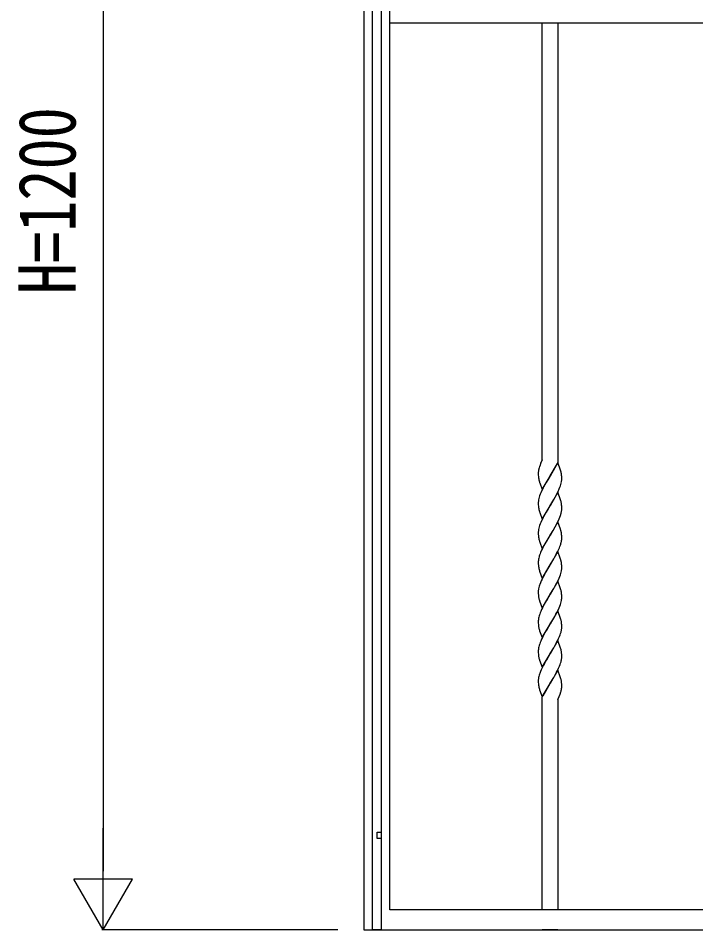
# Model space of a CAD drawing. Units: millimetres, scale not verified. Extents: x -4205 to 4205, y -2970 to 2970.
# Drawn here: x -3420 to -2900, y -1725 to -1025 of the extents above; entities that cross this region are included whole.
import ezdxf
from ezdxf.enums import TextEntityAlignment as Align

# ---------------------------------------------------------------- set-up
doc = ezdxf.new("R2010")
doc.units = ezdxf.units.MM
doc.header["$LTSCALE"] = 10
doc.layers.add('0-3_YKK_A1', color=4, linetype='Continuous')
doc.layers.add('0-4_YKK_D', color=6, linetype='Continuous')
doc.styles.add('ＭＳ ゴシック', font='')
doc.styles.get('ＭＳ ゴシック').set_extended_font_data('MS Gothic')

msp = doc.modelspace()

# ---------------------------------------------------------------- linework, layer by layer
at = {"layer": '0-3_YKK_A1'}
for p, q in [((-3154.99, -795.17), (-3154.99, -1725)), ((-3134.99, -1709.74), (-3134.99, -794.26)), ((-3141.64, -802.69), (-3141.64, -1725)), ((-3148.24, -1725), (-3148.24, -811.29)), ((-3134.99, -1028.59), (-2443.2, -1028.59)), ((-3018.07, -1364.25), (-3018.07, -1028.59)), ((-3006.07, -1028.59), (-3006.07, -1366.14)), ((-3018.07, -1364.22), (-3019.26, -1367.01)), ((-3020.65, -1371.06), (-3020.76, -1371.54)), ((-3020.05, -1369.08), (-3020.14, -1369.33)), ((-3020.01, -1368.95), (-3020.05, -1369.08)), ((-3019.73, -1368.18), (-3020.01, -1368.95)), ((-3019.26, -1367.01), (-3019.73, -1368.18)), ((-3018.98, -1366.35), (-3019.09, -1366.62)), ((-3006, -1366.34), (-3012.07, -1376.62)), ((-3012, -1376.51), (-3006.45, -1366.88)), ((-3003.94, -1372.13), (-3006, -1366.34)), ((-3021.07, -1373.98), (-3021.07, -1374.09)), ((-3021.07, -1374.09), (-3021.07, -1374.62)), ((-3021.07, -1374.62), (-3021.04, -1375.85)), ((-3021.04, -1375.85), (-3020.98, -1376.93)), ((-3020.98, -1376.93), (-3020.88, -1377.91)), ((-3018.14, -1386.92), (-3012.07, -1376.62)), ((-3012.21, -1376.85), (-3013.83, -1379.49)), ((-3012.07, -1376.62), (-3012.21, -1376.85)), ((-3012.07, -1376.62), (-3012, -1376.51)), ((-3003.75, -1372.78), (-3003.94, -1372.13)), ((-3003.16, -1376.31), (-3003.25, -1375.33)), ((-3003.12, -1376.95), (-3003.16, -1376.31)), ((-3003.09, -1377.64), (-3003.12, -1376.95)), ((-3003.07, -1378.63), (-3003.09, -1377.64)), ((-3003.07, -1379.16), (-3003.07, -1378.63)), ((-3020.25, -1380.96), (-3020.09, -1381.45)), ((-3020.09, -1381.45), (-3019.98, -1381.79)), ((-3019.98, -1381.79), (-3018.14, -1386.92)), ((-3016.96, -1384.98), (-3017.68, -1386.37)), ((-3015.29, -1381.95), (-3016.96, -1384.98)), ((-3015.1, -1381.63), (-3015.29, -1381.95)), ((-3013.83, -1379.49), (-3015.1, -1381.63)), ((-3004.98, -1386.49), (-3004.42, -1385.1)), ((-3004.42, -1385.1), (-3004.06, -1384.09)), ((-3004.06, -1384.09), (-3003.74, -1383.09)), ((-3003.74, -1383.09), (-3003.47, -1382.12)), ((-3003.47, -1382.12), (-3003.27, -1381.19)), ((-3003.14, -1380.29), (-3003.08, -1379.72)), ((-3003.08, -1379.72), (-3003.07, -1379.16)), ((-3020.08, -1391.92), (-3020.4, -1392.92)), ((-3019.58, -1390.56), (-3020.08, -1391.92)), ((-3019.15, -1389.52), (-3019.58, -1390.56)), ((-3018.53, -1388.12), (-3019.15, -1389.52)), ((-3017.68, -1386.37), (-3018.53, -1388.12)), ((-3006, -1389.09), (-3012.07, -1399.38)), ((-3009.22, -1394.69), (-3008.1, -1392.73)), ((-3008.1, -1392.73), (-3006.81, -1390.33)), ((-3006.81, -1390.33), (-3005.94, -1388.59)), ((-3003.94, -1394.88), (-3006, -1389.09)), ((-3005.94, -1388.59), (-3004.98, -1386.49)), ((-3021.06, -1396.57), (-3021.07, -1396.85)), ((-3021.07, -1396.85), (-3021.07, -1397.38)), ((-3021.07, -1397.38), (-3021.04, -1398.6)), ((-3021.04, -1398.6), (-3020.98, -1399.69)), ((-3020.98, -1399.69), (-3020.88, -1400.67)), ((-3020.66, -1393.88), (-3020.86, -1394.82)), ((-3020.4, -1392.92), (-3020.66, -1393.88)), ((-3018.14, -1409.67), (-3012.07, -1399.38)), ((-3012.21, -1399.61), (-3013.83, -1402.24)), ((-3012.07, -1399.38), (-3012.21, -1399.61)), ((-3012.07, -1399.38), (-3011.93, -1399.15)), ((-3011.93, -1399.15), (-3010.66, -1397.09)), ((-3010.66, -1397.09), (-3009.22, -1394.69)), ((-3003.75, -1395.54), (-3003.94, -1394.88)), ((-3003.16, -1399.07), (-3003.25, -1398.09)), ((-3003.12, -1399.71), (-3003.16, -1399.07)), ((-3003.09, -1400.39), (-3003.12, -1399.71)), ((-3020.25, -1403.71), (-3020.09, -1404.21)), ((-3020.09, -1404.21), (-3019.93, -1404.72)), ((-3019.93, -1404.72), (-3018.14, -1409.67)), ((-3015.29, -1404.71), (-3016.96, -1407.73)), ((-3015.1, -1404.39), (-3015.29, -1404.71)), ((-3013.83, -1402.24), (-3015.1, -1404.39)), ((-3003.64, -1405.52), (-3003.4, -1404.57)), ((-3003.07, -1401.38), (-3003.09, -1400.39)), ((-3003.07, -1401.92), (-3003.07, -1401.38)), ((-3019.58, -1413.32), (-3020.08, -1414.68)), ((-3019.15, -1412.28), (-3019.58, -1413.32)), ((-3018.53, -1410.88), (-3019.15, -1412.28)), ((-3017.68, -1409.12), (-3018.53, -1410.88)), ((-3016.96, -1407.73), (-3017.68, -1409.12)), ((-3006, -1411.85), (-3012.07, -1422.14)), ((-3007.91, -1415.16), (-3006.81, -1413.1)), ((-3006.81, -1413.1), (-3005.94, -1411.35)), ((-3004.05, -1417.31), (-3006, -1411.85)), ((-3005.94, -1411.35), (-3005.13, -1409.59)), ((-3005.13, -1409.59), (-3004.56, -1408.21)), ((-3004.56, -1408.21), (-3004.06, -1406.85)), ((-3021.06, -1419.33), (-3021.07, -1419.6)), ((-3021.07, -1419.6), (-3021.07, -1420.14)), ((-3021.07, -1420.14), (-3021.04, -1421.36)), ((-3020.66, -1416.64), (-3020.86, -1417.58)), ((-3020.4, -1415.67), (-3020.66, -1416.64)), ((-3020.08, -1414.68), (-3020.4, -1415.67)), ((-3011.93, -1421.91), (-3009.77, -1418.39)), ((-3009.77, -1418.39), (-3008.48, -1416.16)), ((-3008.48, -1416.16), (-3007.91, -1415.16)), ((-3003.94, -1417.64), (-3004.05, -1417.31)), ((-3021.04, -1421.36), (-3020.98, -1422.45)), ((-3020.98, -1422.45), (-3020.88, -1423.43)), ((-3020.25, -1426.47), (-3020.09, -1426.97)), ((-3020.09, -1426.97), (-3019.93, -1427.48)), ((-3019.93, -1427.48), (-3018.14, -1432.43)), ((-3018.14, -1432.43), (-3012.07, -1422.14)), ((-3015.29, -1427.47), (-3016.78, -1430.15)), ((-3014.36, -1425.9), (-3015.29, -1427.47)), ((-3012.21, -1422.37), (-3014.36, -1425.9)), ((-3012.07, -1422.14), (-3012.21, -1422.37)), ((-3012.07, -1422.14), (-3011.93, -1421.91)), ((-3003.64, -1428.28), (-3003.4, -1427.32)), ((-3003.16, -1421.83), (-3003.25, -1420.85)), ((-3003.12, -1422.47), (-3003.16, -1421.83)), ((-3003.09, -1423.15), (-3003.12, -1422.47)), ((-3003.07, -1424.14), (-3003.09, -1423.15)), ((-3003.07, -1424.68), (-3003.07, -1424.14)), ((-3018.53, -1433.64), (-3019.3, -1435.39)), ((-3017.86, -1432.23), (-3018.53, -1433.64)), ((-3016.78, -1430.15), (-3017.86, -1432.23)), ((-3006, -1434.61), (-3012.07, -1444.9)), ((-3006.99, -1436.2), (-3006.28, -1434.81)), ((-3006.28, -1434.81), (-3005.6, -1433.4)), ((-3004.16, -1439.74), (-3006, -1434.61)), ((-3005.6, -1433.4), (-3004.84, -1431.66)), ((-3004.84, -1431.66), (-3004.42, -1430.62)), ((-3004.42, -1430.62), (-3004.06, -1429.6)), ((-3020.74, -1439.72), (-3020.86, -1440.34)), ((-3020.49, -1438.76), (-3020.74, -1439.72)), ((-3019.71, -1436.42), (-3020.08, -1437.44)), ((-3019.3, -1435.39), (-3019.71, -1436.42)), ((-3011.93, -1444.67), (-3009.22, -1440.21)), ((-3009.22, -1440.21), (-3008.1, -1438.25)), ((-3008.1, -1438.25), (-3006.99, -1436.2)), ((-3003.94, -1440.4), (-3004.16, -1439.74)), ((-3021.06, -1442.09), (-3021.07, -1442.37)), ((-3021.07, -1442.37), (-3021.07, -1442.9)), ((-3021.07, -1442.9), (-3021.04, -1444.13)), ((-3021.04, -1444.13), (-3020.98, -1445.21)), ((-3020.98, -1445.21), (-3020.88, -1446.19)), ((-3018.14, -1455.19), (-3012.07, -1444.9)), ((-3012.21, -1445.13), (-3015.29, -1450.23)), ((-3012.07, -1444.9), (-3012.21, -1445.13)), ((-3012.07, -1444.9), (-3011.93, -1444.67)), ((-3003.16, -1444.59), (-3003.25, -1443.61)), ((-3003.12, -1445.23), (-3003.16, -1444.59)), ((-3003.14, -1448.57), (-3003.08, -1447.99)), ((-3003.09, -1445.91), (-3003.12, -1445.23)), ((-3003.07, -1446.9), (-3003.09, -1445.91)), ((-3003.08, -1447.99), (-3003.07, -1447.44)), ((-3003.07, -1447.44), (-3003.07, -1446.9)), ((-3020.25, -1449.23), (-3020.09, -1449.73)), ((-3020.09, -1449.73), (-3018.14, -1455.19)), ((-3018.2, -1455.69), (-3018.85, -1457.1)), ((-3017.15, -1453.6), (-3018.2, -1455.69)), ((-3016.41, -1452.22), (-3017.15, -1453.6)), ((-3015.29, -1450.23), (-3016.41, -1452.22)), ((-3005.94, -1456.87), (-3005.13, -1455.11)), ((-3005.13, -1455.11), (-3004.56, -1453.73)), ((-3004.56, -1453.73), (-3004.06, -1452.36)), ((-3004.06, -1452.36), (-3003.74, -1451.37)), ((-3003.74, -1451.37), (-3003.47, -1450.4)), ((-3003.47, -1450.4), (-3003.27, -1449.47)), ((-3020.66, -1462.16), (-3020.86, -1463.1)), ((-3020.4, -1461.19), (-3020.66, -1462.16)), ((-3019.44, -1458.49), (-3019.96, -1459.86)), ((-3018.85, -1457.1), (-3019.44, -1458.49)), ((-3006, -1457.37), (-3012.07, -1467.66)), ((-3009.22, -1462.97), (-3008.1, -1461.01)), ((-3008.1, -1461.01), (-3006.81, -1458.61)), ((-3006.81, -1458.61), (-3005.94, -1456.87)), ((-3004.16, -1462.5), (-3006, -1457.37)), ((-3003.94, -1463.16), (-3004.16, -1462.5)), ((-3021.06, -1464.85), (-3021.07, -1465.12)), ((-3021.07, -1465.12), (-3021.07, -1465.66)), ((-3021.07, -1465.66), (-3021.04, -1466.88)), ((-3021.04, -1466.88), (-3020.98, -1467.97)), ((-3020.98, -1467.97), (-3020.88, -1468.95)), ((-3018.14, -1477.95), (-3012.07, -1467.66)), ((-3012.21, -1467.89), (-3014.36, -1471.41)), ((-3012.07, -1467.66), (-3012.21, -1467.89)), ((-3012.07, -1467.66), (-3011.93, -1467.43)), ((-3011.93, -1467.43), (-3009.22, -1462.97)), ((-3003.71, -1463.98), (-3003.94, -1463.16)), ((-3003.16, -1467.35), (-3003.25, -1466.37)), ((-3003.12, -1467.99), (-3003.16, -1467.35)), ((-3003.09, -1468.67), (-3003.12, -1467.99)), ((-3003.07, -1469.66), (-3003.09, -1468.67)), ((-3003.07, -1470.2), (-3003.07, -1469.66)), ((-3020.39, -1471.5), (-3020.2, -1472.15)), ((-3020.2, -1472.15), (-3020.09, -1472.49)), ((-3020.09, -1472.49), (-3018.14, -1477.95)), ((-3016.96, -1476.01), (-3017.86, -1477.75)), ((-3015.47, -1473.31), (-3016.96, -1476.01)), ((-3014.36, -1471.41), (-3015.47, -1473.31)), ((-3005.13, -1477.87), (-3004.56, -1476.49)), ((-3004.56, -1476.49), (-3004.06, -1475.12)), ((-3004.06, -1475.12), (-3003.74, -1474.13)), ((-3003.74, -1474.13), (-3003.47, -1473.16)), ((-3003.47, -1473.16), (-3003.27, -1472.22)), ((-3003.14, -1471.33), (-3003.08, -1470.75)), ((-3003.08, -1470.75), (-3003.07, -1470.2)), ((-3019.58, -1481.59), (-3019.96, -1482.62)), ((-3019.15, -1480.56), (-3019.58, -1481.59)), ((-3018.53, -1479.16), (-3019.15, -1480.56)), ((-3017.86, -1477.75), (-3018.53, -1479.16)), ((-3006, -1480.13), (-3012.07, -1490.42)), ((-3008.48, -1484.44), (-3007.54, -1482.76)), ((-3007.54, -1482.76), (-3006.81, -1481.37)), ((-3006.81, -1481.37), (-3005.94, -1479.63)), ((-3003.94, -1485.92), (-3006, -1480.13)), ((-3005.94, -1479.63), (-3005.13, -1477.87)), ((-3021.06, -1487.61), (-3021.07, -1487.88)), ((-3021.07, -1487.88), (-3021.07, -1488.42)), ((-3021.07, -1488.42), (-3021.04, -1489.64)), ((-3021.04, -1489.64), (-3020.98, -1490.73)), ((-3020.98, -1490.73), (-3020.88, -1491.71)), ((-3020.66, -1484.92), (-3020.86, -1485.86)), ((-3020.4, -1483.95), (-3020.66, -1484.92)), ((-3018.14, -1500.71), (-3012.07, -1490.42)), ((-3012.21, -1490.65), (-3014.36, -1494.17)), ((-3012.07, -1490.42), (-3012.21, -1490.65)), ((-3012.07, -1490.42), (-3011.93, -1490.19)), ((-3011.93, -1490.19), (-3009.95, -1486.97)), ((-3009.95, -1486.97), (-3008.48, -1484.44)), ((-3003.71, -1486.74), (-3003.94, -1485.92)), ((-3003.16, -1490.11), (-3003.25, -1489.13)), ((-3003.12, -1490.75), (-3003.16, -1490.11)), ((-3003.09, -1491.43), (-3003.12, -1490.75)), ((-3020.39, -1494.26), (-3020.2, -1494.91)), ((-3020.2, -1494.91), (-3020.04, -1495.41)), ((-3020.04, -1495.41), (-3018.14, -1500.71)), ((-3015.47, -1496.07), (-3016.96, -1498.77)), ((-3014.36, -1494.17), (-3015.47, -1496.07)), ((-3004.3, -1498.56), (-3003.94, -1497.55)), ((-3003.94, -1497.55), (-3003.64, -1496.56)), ((-3003.64, -1496.56), (-3003.4, -1495.6)), ((-3003.07, -1492.42), (-3003.09, -1491.43)), ((-3003.07, -1492.96), (-3003.07, -1492.42)), ((-3019.58, -1504.35), (-3019.96, -1505.38)), ((-3019.15, -1503.31), (-3019.58, -1504.35)), ((-3018.53, -1501.91), (-3019.15, -1503.31)), ((-3017.86, -1500.51), (-3018.53, -1501.91)), ((-3016.96, -1498.77), (-3017.86, -1500.51)), ((-3006, -1502.89), (-3012.07, -1513.18)), ((-3008.1, -1506.53), (-3006.99, -1504.48)), ((-3006.99, -1504.48), (-3006.28, -1503.09)), ((-3006.28, -1503.09), (-3005.44, -1501.33)), ((-3003.94, -1508.68), (-3006, -1502.89)), ((-3005.44, -1501.33), (-3004.84, -1499.93)), ((-3004.84, -1499.93), (-3004.3, -1498.56)), ((-3021.06, -1510.37), (-3021.07, -1510.64)), ((-3021.07, -1510.64), (-3021.07, -1511.18)), ((-3021.07, -1511.18), (-3021.04, -1512.4)), ((-3020.66, -1507.68), (-3020.86, -1508.62)), ((-3020.4, -1506.71), (-3020.66, -1507.68)), ((-3011.93, -1512.95), (-3009.22, -1508.49)), ((-3009.22, -1508.49), (-3008.1, -1506.53)), ((-3003.75, -1509.33), (-3003.94, -1508.68)), ((-3021.04, -1512.4), (-3020.98, -1513.49)), ((-3020.98, -1513.49), (-3020.88, -1514.47)), ((-3020.39, -1517.02), (-3020.2, -1517.68)), ((-3020.2, -1517.68), (-3020.09, -1518.01)), ((-3020.09, -1518.01), (-3018.14, -1523.47)), ((-3018.14, -1523.47), (-3012.07, -1513.18)), ((-3014.36, -1516.93), (-3015.47, -1518.83)), ((-3012.21, -1513.41), (-3014.36, -1516.93)), ((-3012.07, -1513.18), (-3012.21, -1513.41)), ((-3012.07, -1513.18), (-3011.93, -1512.95)), ((-3003.64, -1519.32), (-3003.4, -1518.36)), ((-3003.16, -1512.87), (-3003.25, -1511.89)), ((-3003.12, -1513.5), (-3003.16, -1512.87)), ((-3003.09, -1514.19), (-3003.12, -1513.5)), ((-3003.07, -1515.18), (-3003.09, -1514.19)), ((-3003.07, -1515.72), (-3003.07, -1515.18)), ((-3018.85, -1525.38), (-3019.44, -1526.77)), ((-3018.2, -1523.97), (-3018.85, -1525.38)), ((-3017.15, -1521.88), (-3018.2, -1523.97)), ((-3016.41, -1520.5), (-3017.15, -1521.88)), ((-3015.47, -1518.83), (-3016.41, -1520.5)), ((-3006, -1525.65), (-3012.07, -1535.94)), ((-3006.28, -1525.84), (-3005.44, -1524.09)), ((-3004.16, -1530.77), (-3006, -1525.65)), ((-3005.44, -1524.09), (-3004.84, -1522.69)), ((-3004.84, -1522.69), (-3004.3, -1521.32)), ((-3004.3, -1521.32), (-3003.94, -1520.31)), ((-3003.94, -1520.31), (-3003.64, -1519.32)), ((-3020.66, -1530.44), (-3020.86, -1531.38)), ((-3020.4, -1529.47), (-3020.66, -1530.44)), ((-3019.44, -1526.77), (-3019.96, -1528.14)), ((-3011.93, -1535.71), (-3009.22, -1531.25)), ((-3009.22, -1531.25), (-3008.1, -1529.29)), ((-3008.1, -1529.29), (-3006.99, -1527.24)), ((-3006.99, -1527.24), (-3006.28, -1525.84)), ((-3003.94, -1531.44), (-3004.16, -1530.77)), ((-3003.71, -1532.26), (-3003.94, -1531.44)), ((-3021.06, -1533.13), (-3021.07, -1533.4)), ((-3021.07, -1533.4), (-3021.07, -1533.94)), ((-3021.07, -1533.94), (-3021.04, -1535.16)), ((-3021.04, -1535.16), (-3020.98, -1536.25)), ((-3020.98, -1536.25), (-3020.88, -1537.23)), ((-3018.14, -1546.23), (-3012.07, -1535.94)), ((-3012.14, -1536.05), (-3017.68, -1545.68)), ((-3012.07, -1535.94), (-3012.14, -1536.05)), ((-3012.07, -1535.94), (-3011.93, -1535.71)), ((-3003.16, -1535.63), (-3003.25, -1534.65)), ((-3003.12, -1536.27), (-3003.16, -1535.63)), ((-3003.09, -1536.95), (-3003.12, -1536.27)), ((-3003.07, -1537.94), (-3003.09, -1536.95)), ((-3003.07, -1538.48), (-3003.07, -1537.94)), ((-3020.25, -1540.27), (-3020.09, -1540.76)), ((-3020.09, -1540.76), (-3018.14, -1546.23)), ((-3018.07, -1709.74), (-3018.07, -1546.42)), ((-3006.07, -1548.31), (-3004.98, -1545.8)), ((-3004.98, -1545.8), (-3004.35, -1544.21)), ((-3004.35, -1544.21), (-3004.07, -1543.43)), ((-3004.07, -1543.43), (-3004.02, -1543.31)), ((-3004.02, -1543.31), (-3003.9, -1542.92)), ((-3003.57, -1541.79), (-3003.41, -1541.18)), ((-3006.07, -1548.31), (-3006.07, -1709.74)), ((-3144.69, -1650), (-3141.69, -1650)), ((-3144.69, -1655), (-3144.69, -1650)), ((-3141.69, -1650), (-3141.69, -1655)), ((-3141.69, -1655), (-3144.69, -1655)), ((-2374.98, -1709.74), (-3134.99, -1709.74)), ((-3154.99, -1725), (-2354.98, -1725)), ((-3141.64, -1725), (-3148.24, -1725)), ((-3006.07, -1725), (-3018.07, -1725))]:
    msp.add_line(p, q, dxfattribs=at)
for centre, radius, start, end in [((-3000.46, -1375.87), 20.75, 167.95034, 170.2421), ((-2977.15, -1382.88), 45.08, 162.50493, 164.79669), ((-3002.55, -1374.59), 18.53, 175.83727, 178.12903), ((-2998.72, -1375.65), 22.43, 171.55486, 173.84661), ((-3001.56, -1375.47), 19.47, 187.20736, 196.3698), ((-3022.14, -1377.75), 19.05, 10.53108, 15.11413), ((-3029.96, -1378.79), 26.93, 7.37173, 9.66349), ((-3025.58, -1377.34), 22.63, 350.21382, 352.50558), ((-2999.68, -1397.74), 21.41, 174.56831, 176.86006), ((-2998.5, -1398.67), 22.7, 170.23753, 172.52928), ((-3022.15, -1400.5), 19.06, 10.52274, 15.10579), ((-3030.03, -1401.54), 27, 7.34816, 9.63991), ((-3001.57, -1398.23), 19.46, 187.213, 196.37544), ((-3036.9, -1395.87), 34.62, 341.52478, 343.81653), ((-3026.39, -1399.58), 23.53, 347.76509, 350.05684), ((-3025.25, -1400.39), 22.27, 351.59745, 353.8892), ((-3024.03, -1401.38), 20.97, 356.22365, 358.5154), ((-2999.68, -1420.5), 21.41, 174.56831, 176.86006), ((-2998.5, -1421.43), 22.7, 170.23753, 172.52928), ((-3028.23, -1425.02), 25.38, 14.60181, 16.89357), ((-3024.13, -1423.72), 21.09, 11.69602, 13.98777), ((-3038.51, -1425.76), 35.6, 7.92612, 10.21788), ((-3001.57, -1420.99), 19.46, 187.213, 196.37544), ((-3026.39, -1422.34), 23.53, 347.76509, 350.05684), ((-3025.25, -1423.15), 22.27, 351.59745, 353.8892), ((-3024.03, -1424.14), 20.97, 356.22365, 358.5154), ((-3036.9, -1418.63), 34.62, 341.52478, 343.81653), ((-2999.68, -1443.26), 21.41, 174.56831, 176.86006), ((-2998.48, -1444.19), 22.71, 170.24225, 172.53401), ((-2987.23, -1448.4), 34.63, 161.55068, 163.84244), ((-3028.24, -1447.78), 25.39, 14.59416, 16.88591), ((-3024.15, -1446.48), 21.1, 11.68848, 13.98023), ((-3001.59, -1443.75), 19.45, 187.22054, 196.38298), ((-3038.53, -1448.52), 35.61, 7.92295, 10.2147), ((-3025.64, -1445.62), 22.7, 350.23753, 352.52928), ((-2986.86, -1471.41), 35.06, 160.76156, 163.05332), ((-2999.7, -1466.02), 21.4, 174.5658, 176.85756), ((-2998.5, -1466.94), 22.7, 170.23753, 172.52928), ((-2999.37, -1466.1), 21.7, 187.55152, 194.42495), ((-3028.23, -1470.21), 25.3, 11.96333, 14.25509), ((-3038.53, -1471.28), 35.61, 7.92295, 10.2147), ((-3025.64, -1468.38), 22.7, 350.23753, 352.52928), ((-2986.85, -1494.17), 35.07, 160.7679, 163.05966), ((-2999.68, -1488.78), 21.41, 174.56831, 176.86006), ((-2998.48, -1489.71), 22.71, 170.24225, 172.53401), ((-3028.23, -1492.97), 25.3, 11.96333, 14.25509), ((-3038.51, -1494.04), 35.6, 7.92612, 10.21788), ((-2999.37, -1488.86), 21.7, 187.55152, 194.42495), ((-3026.39, -1490.62), 23.53, 347.76509, 350.05684), ((-3025.25, -1491.43), 22.27, 351.59745, 353.8892), ((-3024.05, -1492.41), 20.99, 356.22521, 358.51697), ((-2999.67, -1511.54), 21.42, 174.5708, 176.86256), ((-2998.5, -1512.46), 22.7, 170.23753, 172.52928), ((-2986.86, -1516.93), 35.06, 160.76156, 163.05332), ((-3022.14, -1514.3), 19.05, 10.53108, 15.11413), ((-3030.03, -1515.34), 27, 7.34816, 9.63991), ((-2999.37, -1511.62), 21.7, 187.55152, 194.42495), ((-3026.39, -1513.38), 23.53, 347.76509, 350.05684), ((-3025.25, -1514.18), 22.27, 351.59745, 353.8892), ((-3024.05, -1515.17), 20.99, 356.22521, 358.51697), ((-2999.68, -1534.3), 21.41, 174.56831, 176.86006), ((-2998.5, -1535.23), 22.7, 170.23753, 172.52928), ((-2986.85, -1539.69), 35.07, 160.7679, 163.05966), ((-3028.22, -1538.49), 25.29, 11.96976, 14.26151), ((-3001.58, -1534.78), 19.45, 187.21866, 196.3811), ((-3038.53, -1539.56), 35.61, 7.92295, 10.2147), ((-3025.45, -1537.09), 22.45, 352.5245, 354.81625), ((-3019.01, -1538.23), 15.95, 356.83276, 359.12451), ((-3031.94, -1534.07), 29.41, 342.48383, 344.77558), ((-3032.7, -1534.97), 29.94, 348.02282, 350.31457)]:
    msp.add_arc(centre, radius, start, end, dxfattribs=at)
at = {"layer": '0-4_YKK_D'}
for p, q in [((-3354.99, -570), (-3354.99, -1680)), ((-3354.99, -1725), (-3354.99, -1647.06)), ((-3354.99, -1725), (-3377.49, -1686.03)), ((-3332.49, -1686.03), (-3377.49, -1686.03)), ((-3354.99, -1725), (-3332.49, -1686.03)), ((-3174.99, -1725), (-3355.99, -1725))]:
    msp.add_line(p, q, dxfattribs=at)

# ---------------------------------------------------------------- texts
at = {"layer": '0-4_YKK_D', "style": 'ＭＳ ゴシック', "width": 0.8}
msp.add_text('H=1200', height=43.99, rotation=90, dxfattribs=at).set_placement((-3362.99, -1237), align=Align.BOTTOM_LEFT)

doc.saveas('drawing.dxf')
